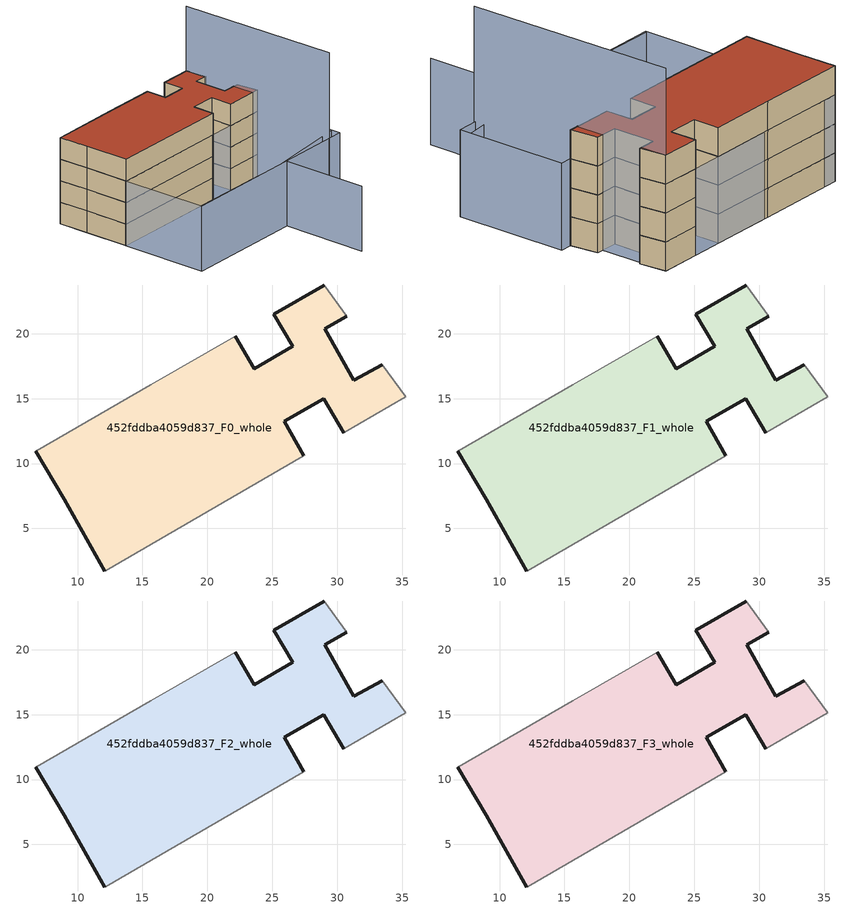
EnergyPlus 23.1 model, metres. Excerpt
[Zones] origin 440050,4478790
452fddba4059d837_F0_whole
 floor ground (EU_floor_Construction): 30.49,12.38 35.27,15.15 33.46,17.62 31.29,16.4 29.03,20.38 30.73,21.37 29.01,23.76 25.11,21.51 26.58,19.04 23.59,17.29 22.14,19.79 15.63,16.06 6.79,10.93 8.96,7.25 12.11,1.72 27.44,10.62 25.94,13.25 28.96,15.01 z0
 wall outside (EU_wall_Construction): 22.14,19.79 23.59,17.29 26.58,19.04 25.11,21.51 29.01,23.76 / 30.73,21.37 29.03,20.38 31.29,16.4 33.46,17.62 / 30.49,12.38 28.96,15.01 25.94,13.25 27.44,10.62 / 12.11,1.72 8.96,7.25 6.79,10.93 z0:3
 wall adiabatic (EU_wall_Construction): 29.01,23.76 30.73,21.37 / 33.46,17.62 35.27,15.15 30.49,12.38 / 27.44,10.62 12.11,1.72 / 6.79,10.93 15.63,16.06 22.14,19.79 z0:3
452fddba4059d837_F1_whole
 floor to 452fddba4059d837_F0_whole (EU_floor_Construction): 30.49,12.38 35.27,15.15 33.46,17.62 31.29,16.4 29.03,20.38 30.73,21.37 29,23.76 25.11,21.51 26.58,19.04 23.59,17.29 22.14,19.79 15.63,16.06 6.79,10.93 8.96,7.25 12.11,1.72 27.44,10.62 25.94,13.25 28.96,15.01 z3
 wall outside (EU_wall_Construction): 22.14,19.79 23.59,17.29 26.58,19.04 25.11,21.51 29.01,23.76 / 30.73,21.37 29.03,20.38 31.29,16.4 33.46,17.62 / 30.49,12.38 28.96,15.01 25.94,13.25 27.44,10.62 / 12.11,1.72 8.96,7.25 6.79,10.93 z3:6
 wall adiabatic (EU_wall_Construction): 29.01,23.76 30.73,21.37 / 33.46,17.62 35.27,15.15 30.49,12.38 / 27.44,10.62 12.11,1.72 / 6.79,10.93 15.63,16.06 22.14,19.79 z3:6
452fddba4059d837_F2_whole
 floor to 452fddba4059d837_F1_whole (EU_floor_Construction): 30.49,12.38 35.27,15.15 33.46,17.62 31.29,16.4 29.03,20.38 30.73,21.37 29,23.76 25.11,21.51 26.58,19.04 23.59,17.29 22.14,19.79 15.63,16.06 6.79,10.93 8.96,7.25 12.11,1.72 27.44,10.62 25.94,13.25 28.96,15.01 z6
 wall outside (EU_wall_Construction): 22.14,19.79 23.59,17.29 26.58,19.04 25.11,21.51 29.01,23.76 / 30.73,21.37 29.03,20.38 31.29,16.4 33.46,17.62 / 30.49,12.38 28.96,15.01 25.94,13.25 27.44,10.62 / 12.11,1.72 8.96,7.25 6.79,10.93 z6:9
 wall adiabatic (EU_wall_Construction): 29.01,23.76 30.73,21.37 / 33.46,17.62 35.27,15.15 30.49,12.38 / 27.44,10.62 12.11,1.72 / 6.79,10.93 15.63,16.06 22.14,19.79 z6:9
452fddba4059d837_F3_whole
 floor to 452fddba4059d837_F2_whole (EU_floor_Construction): 30.49,12.38 35.27,15.15 33.46,17.62 31.29,16.4 29.03,20.38 30.73,21.37 29,23.76 25.11,21.51 26.58,19.04 23.59,17.29 22.14,19.79 15.63,16.06 6.79,10.93 8.96,7.25 12.11,1.72 27.44,10.62 25.94,13.25 28.96,15.01 z9
 wall outside (EU_wall_Construction): 22.14,19.79 23.59,17.29 26.58,19.04 25.11,21.51 29.01,23.76 / 30.73,21.37 29.03,20.38 31.29,16.4 33.46,17.62 / 30.49,12.38 28.96,15.01 25.94,13.25 27.44,10.62 / 12.11,1.72 8.96,7.25 6.79,10.93 z9:12
 wall adiabatic (EU_wall_Construction): 29.01,23.76 30.73,21.37 / 33.46,17.62 35.27,15.15 30.49,12.38 / 27.44,10.62 12.11,1.72 / 6.79,10.93 15.63,16.06 22.14,19.79 z9:12
 roof outside (EU_roof_Construction): 30.73,21.37 29.03,20.38 31.29,16.4 33.46,17.62 35.27,15.15 30.49,12.38 28.96,15.01 25.94,13.25 27.44,10.62 12.11,1.72 8.96,7.25 6.79,10.93 15.63,16.06 22.14,19.79 23.59,17.29 26.58,19.04 25.11,21.51 29.01,23.76 z12
shading: 18.15,-8.69 33.12,-0.15 / 33.12,-0.15 39.16,-10.73 / 31.9,-0.88 41.75,6.28 / 25.11,21.55 6.79,10.94 / 12.05,1.7 36.39,15.8 / 36.39,15.8 42.49,5.25 / 42.49,5.25 18.15,-8.84 / 18.15,-8.84 12.05,1.7 z0:9; 40.61,4.07 29,23.76 z0:21
[Building]
EU S2 Campaign: North Axis=0; Terrain=City; Solar Distribution=FullExterior
[Site:Location]
Madrid: Latitude=40.5; Longitude=-3.5; Time Zone=1; Elevation=609
[SizingPeriod:WeatherFileDays]
AnnualSizingPeriod: Begin Month=1; Begin Day of Month=1; End Month=12; End Day of Month=31; Day of Week for Start Day=Monday; Use Weather File Daylight Saving Period=No; Use Weather File Rain and Snow Indicators=No
[MATERIAL]
EU_InternalMass_Material: Roughness=MediumRough; Thickness=0.1; Conductivity=1; Density=1800; Specific Heat=900; Thermal Absorptance=0.9; Solar Absorptance=0.7; Visible Absorptance=0.7
[MATERIAL:NOMASS] Roughness=MediumRough; Thermal Absorptance=0.9; Solar Absorptance=0.7; Visible Absorptance=0.7
Name | Thermal Resistance
EU_wall_NoMass | 0.459673
EU_roof_NoMass | 0.495815
EU_floor_NoMass | 0.788942
[CONSTRUCTION]
EU_wall_Construction: EU_wall_NoMass
EU_roof_Construction: EU_roof_NoMass
EU_floor_Construction: EU_floor_NoMass
EU_InternalMass_Construction: EU_InternalMass_Material
[ZONE] Type=1; Multiplier=1; Ceiling Height=autocalculate; Volume=741.42; Floor Area=autocalculate; Part of Total Floor Area=Yes
452fddba4059d837_F0_whole; 452fddba4059d837_F1_whole; 452fddba4059d837_F2_whole; 452fddba4059d837_F3_whole
[INTERNALMASS] Construction=EU_InternalMass_Construction; Surface Area=228.205
Name | Zone or ZoneList
452fddba4059d837_F0_whole_EU_InternalMass | 452fddba4059d837_F0_whole
452fddba4059d837_F1_whole_EU_InternalMass | 452fddba4059d837_F1_whole
452fddba4059d837_F2_whole_EU_InternalMass | 452fddba4059d837_F2_whole
452fddba4059d837_F3_whole_EU_InternalMass | 452fddba4059d837_F3_whole
[OTHEREQUIPMENT] Fuel Type=Electricity; Design Level Calculation Method=Watts/Area; Power per Zone Floor Area=1; Fraction Latent=0; Fraction Radiant=0; Fraction Lost=0; Carbon Dioxide Generation Rate=0; EndUse Subcategory=EU_Step8_InternalGains
Name | Zone or ZoneList or Space or SpaceList | Schedule
EU_Step8_InternalGain_452fddba4059d837_F0_whole_f000 | 452fddba4059d837_F0_whole | EU_Step8_GainSchedule_452fddba4059d837_F0_whole_f000
EU_Step8_InternalGain_452fddba4059d837_F1_whole_f000 | 452fddba4059d837_F1_whole | EU_Step8_GainSchedule_452fddba4059d837_F1_whole_f000
EU_Step8_InternalGain_452fddba4059d837_F2_whole_f000 | 452fddba4059d837_F2_whole | EU_Step8_GainSchedule_452fddba4059d837_F2_whole_f000
EU_Step8_InternalGain_452fddba4059d837_F3_whole_f000 | 452fddba4059d837_F3_whole | EU_Step8_GainSchedule_452fddba4059d837_F3_whole_f000
[ZONEVENTILATION:DESIGNFLOWRATE] Schedule=EU_AlwaysOn; Design Flow Rate Calculation Method=AirChanges/Hour; Air Changes per Hour=0.719161; Ventilation Type=Natural; Fan Pressure Rise=0; Fan Total Efficiency=1; Constant Term Coefficient=1; Temperature Term Coefficient=0; Velocity Term Coefficient=0; Velocity Squared Term Coefficient=0; Minimum Indoor Temperature=-100; Maximum Indoor Temperature=100; Delta Temperature=-100; Minimum Outdoor Temperature=-100; Maximum Outdoor Temperature=100; Maximum Wind Speed=40
Name | Zone or ZoneList or Space or SpaceList
EU_ConstantAir_452fddba4059d837_F0_whole | 452fddba4059d837_F0_whole
EU_ConstantAir_452fddba4059d837_F1_whole | 452fddba4059d837_F1_whole
EU_ConstantAir_452fddba4059d837_F2_whole | 452fddba4059d837_F2_whole
EU_ConstantAir_452fddba4059d837_F3_whole | 452fddba4059d837_F3_whole
[HVACTEMPLATE:THERMOSTAT] Constant Heating Setpoint=20; Constant Cooling Setpoint=50
EU_HeatOnly_452fddba4059d837_F0_whole; EU_HeatOnly_452fddba4059d837_F1_whole; EU_HeatOnly_452fddba4059d837_F2_whole; EU_HeatOnly_452fddba4059d837_F3_whole
[HVACTEMPLATE:ZONE:IDEALLOADSAIRSYSTEM] System Availability Schedule=EU_AlwaysOn; Maximum Heating Supply Air Temperature=50; Minimum Cooling Supply Air Temperature=13; Maximum Heating Supply Air Humidity Ratio=0.0156; Minimum Cooling Supply Air Humidity Ratio=0.0077; Heating Limit=NoLimit; Cooling Limit=NoLimit; Heating Availability Schedule=EU_AlwaysOn; Cooling Availability Schedule=EU_CoolingOff; Dehumidification Control Type=ConstantSensibleHeatRatio; Cooling Sensible Heat Ratio=0.7; Dehumidification Setpoint=60; Humidification Control Type=None; Humidification Setpoint=30; Outdoor Air Method=None; Outdoor Air Flow Rate per Person=0.00944; Outdoor Air Flow Rate per Zone Floor Area=0; Outdoor Air Flow Rate per Zone=0; Demand Controlled Ventilation Type=None; Outdoor Air Economizer Type=NoEconomizer; Heat Recovery Type=None; Sensible Heat Recovery Effectiveness=0.7; Latent Heat Recovery Effectiveness=0.65
Name | Template Thermostat
452fddba4059d837_F0_whole | EU_HeatOnly_452fddba4059d837_F0_whole
452fddba4059d837_F1_whole | EU_HeatOnly_452fddba4059d837_F1_whole
452fddba4059d837_F2_whole | EU_HeatOnly_452fddba4059d837_F2_whole
452fddba4059d837_F3_whole | EU_HeatOnly_452fddba4059d837_F3_whole
[SIZING:ZONE] Zone Cooling Design Supply Air Temperature Input Method=SupplyAirTemperature; Zone Cooling Design Supply Air Temperature=13; Zone Heating Design Supply Air Temperature Input Method=SupplyAirTemperature; Zone Heating Design Supply Air Temperature=50; Zone Cooling Design Supply Air Humidity Ratio=0.008; Zone Heating Design Supply Air Humidity Ratio=0.008; Cooling Design Air Flow Method=DesignDay; Cooling Design Air Flow Rate=0; Cooling Minimum Air Flow per Zone Floor Area=0.000762; Cooling Minimum Air Flow=0; Cooling Minimum Air Flow Fraction=0.2; Heating Design Air Flow Method=DesignDay; Heating Design Air Flow Rate=0; Heating Maximum Air Flow per Zone Floor Area=0.002032; Heating Maximum Air Flow=0.141576; Heating Maximum Air Flow Fraction=0.3; Account for Dedicated Outdoor Air System=No; Dedicated Outdoor Air System Control Strategy=NeutralSupplyAir; Dedicated Outdoor Air Low Setpoint Temperature for Design=autosize; Dedicated Outdoor Air High Setpoint Temperature for Design=autosize; Zone Load Sizing Method=Sensible Load Only No Latent Load; Zone Latent Cooling Design Supply Air Humidity Ratio Input Method=HumidityRatioDifference; Zone Cooling Design Supply Air Humidity Ratio Difference=0.005; Zone Latent Heating Design Supply Air Humidity Ratio Input Method=HumidityRatioDifference; Zone Humidification Design Supply Air Humidity Ratio Difference=0.005
452fddba4059d837_F0_whole; 452fddba4059d837_F1_whole; 452fddba4059d837_F2_whole; 452fddba4059d837_F3_whole
[SCHEDULE:CONSTANT]
Name | Hourly Value
EU_AlwaysOn | 1
EU_CoolingOff | 0
[SCHEDULE:FILE] Column Number=1; Rows to Skip at Top=0; Number of Hours of Data=8760; Column Separator=Comma; Interpolate to Timestep=No; Minutes per Item=60; Adjust Schedule for Daylight Savings=Yes
Name | File
EU_Step8_GainSchedule_452fddba4059d837_F0_whole_f000 | ../../schedules/452fddba4059d837/452fddba4059d837_F0_whole_f000_gain.csv
EU_Step8_GainSchedule_452fddba4059d837_F1_whole_f000 | ../../schedules/452fddba4059d837/452fddba4059d837_F1_whole_f000_gain.csv
EU_Step8_GainSchedule_452fddba4059d837_F2_whole_f000 | ../../schedules/452fddba4059d837/452fddba4059d837_F2_whole_f000_gain.csv
EU_Step8_GainSchedule_452fddba4059d837_F3_whole_f000 | ../../schedules/452fddba4059d837/452fddba4059d837_F3_whole_f000_gain.csv
